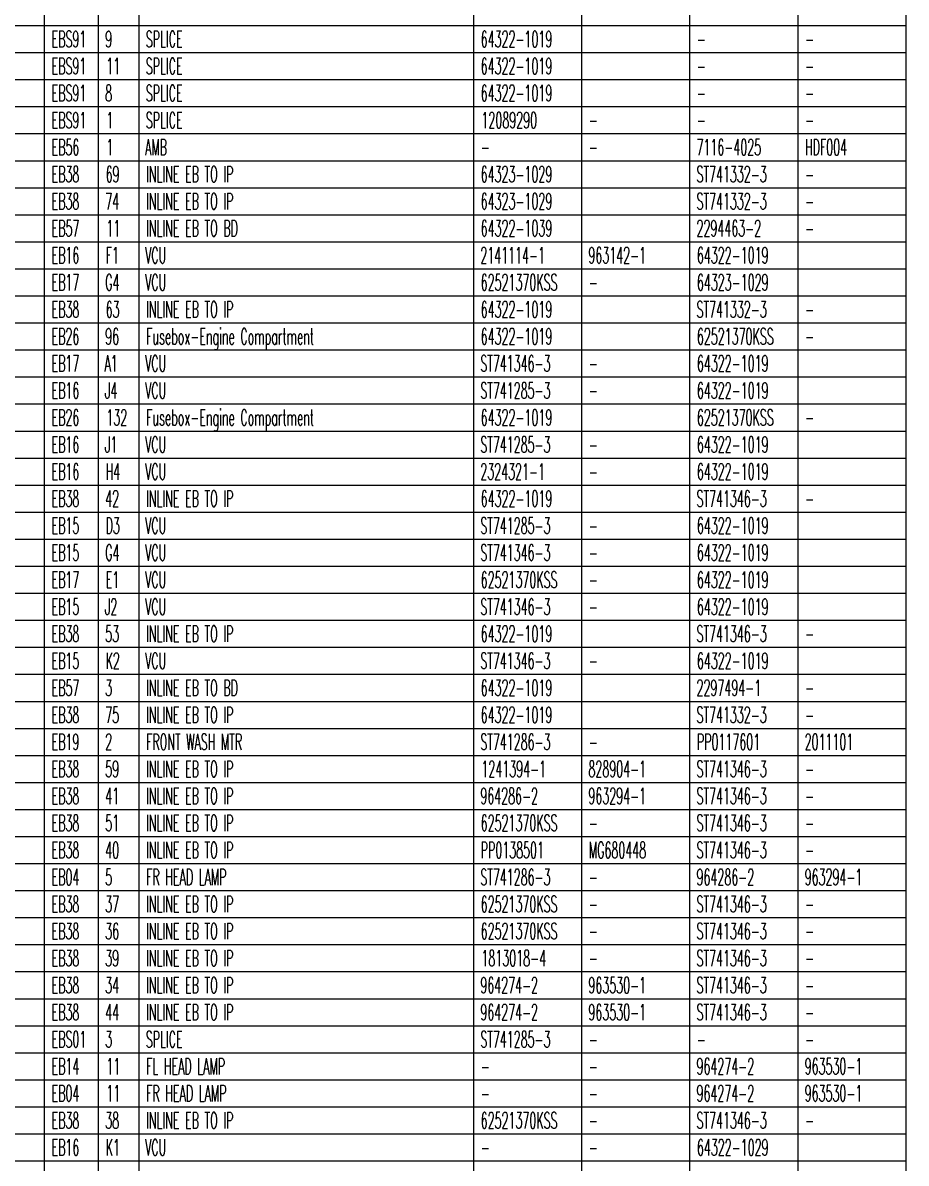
# Model space of a CAD drawing. Header units: inches. Extents: x 47316 to 59086, y 3141 to 11743.
# Drawn here: x 56021.4 to 56184.8, y 9877.5 to 10088.5 of the extents above; entities that cross this region are included whole.
import ezdxf

# ---------------------------------------------------------------- set-up
doc = ezdxf.new("R2010")
doc.units = ezdxf.units.IN
doc.header["$MEASUREMENT"] = 0
doc.styles.get("Standard").update_dxf_attribs({"font": ''})
doc.styles.get('Standard').set_extended_font_data('SimSun')

msp = doc.modelspace()

# ---------------------------------------------------------------- linework, layer by layer
at = {"color": 0, "linetype": 'Continuous', "lineweight": 15}
for p, q in [((56025.41, 9727.95), (56025.41, 10232.95)), ((56035.41, 9727.95), (56035.41, 10232.95)), ((56042.91, 9727.95), (56042.91, 10232.95)), ((56104.8, 9727.95), (56104.8, 10232.95)), ((56124.8, 9727.95), (56124.8, 10232.95)), ((56144.8, 9727.95), (56144.8, 10232.95)), ((56164.8, 9727.95), (56164.8, 10232.95)), ((56184.8, 9727.95), (56184.8, 10232.95)), ((55857.95, 10087.95), (56184.8, 10087.95)), ((55857.95, 10082.95), (56184.8, 10082.95)), ((55857.95, 10077.95), (56184.8, 10077.95)), ((55857.95, 10072.95), (56184.8, 10072.95)), ((55857.95, 10067.95), (56184.8, 10067.95)), ((55857.95, 10062.95), (56184.8, 10062.95)), ((55857.95, 10057.95), (56184.8, 10057.95)), ((55857.95, 10052.95), (56184.8, 10052.95)), ((55857.95, 10047.95), (56184.8, 10047.95)), ((55857.95, 10042.95), (56184.8, 10042.95)), ((55857.95, 10037.95), (56184.8, 10037.95)), ((55857.95, 10032.95), (56184.8, 10032.95)), ((55857.95, 10027.95), (56184.8, 10027.95)), ((55857.95, 10022.95), (56184.8, 10022.95)), ((55857.95, 10017.95), (56184.8, 10017.95)), ((55857.95, 10012.95), (56184.8, 10012.95)), ((55857.95, 10007.95), (56184.8, 10007.95)), ((55857.95, 10002.95), (56184.8, 10002.95)), ((55857.95, 9997.95), (56184.8, 9997.95)), ((55857.95, 9992.95), (56184.8, 9992.95)), ((55857.95, 9987.95), (56184.8, 9987.95)), ((55857.95, 9982.95), (56184.8, 9982.95)), ((55857.95, 9977.95), (56184.8, 9977.95)), ((55857.95, 9972.95), (56184.8, 9972.95)), ((55857.95, 9967.95), (56184.8, 9967.95)), ((55857.95, 9962.95), (56184.8, 9962.95)), ((55857.95, 9957.95), (56184.8, 9957.95)), ((55857.95, 9952.95), (56184.8, 9952.95)), ((55857.95, 9947.95), (56184.8, 9947.95)), ((55857.95, 9942.95), (56184.8, 9942.95)), ((55857.95, 9937.95), (56184.8, 9937.95)), ((55857.95, 9932.95), (56184.8, 9932.95)), ((55857.95, 9927.95), (56184.8, 9927.95)), ((55857.95, 9922.95), (56184.8, 9922.95)), ((55857.95, 9917.95), (56184.8, 9917.95)), ((55857.95, 9912.95), (56184.8, 9912.95)), ((55857.95, 9907.95), (56184.8, 9907.95)), ((55857.95, 9902.95), (56184.8, 9902.95)), ((55857.95, 9897.95), (56184.8, 9897.95)), ((55857.95, 9892.95), (56184.8, 9892.95)), ((55857.95, 9887.95), (56184.8, 9887.95)), ((55857.95, 9882.95), (56184.8, 9882.95)), ((55857.95, 9877.95), (56184.8, 9877.95))]:
    msp.add_line(p, q, dxfattribs=at)

# ---------------------------------------------------------------- texts
at = {"color": 7, "linetype": 'Continuous', "lineweight": 15, "char_height": 3, "attachment_point": 1}
for s, insert, width in [('\\Fromans.shx;\\W0.5000000000;\\T1.0000000000;\\o\\lEBS91', (56026.7, 10086.95), 7.1429), ('\\Fromans.shx;\\W0.5000000000;\\T1.0000000000;\\o\\l9', (56036.63, 10086.95), 1.4286), ('\\Fromans.shx;\\W0.5000000000;\\T1.0000000000;\\o\\lSPLICE', (56044.13, 10086.95), 7.5714), ('\\Fromans.shx;\\W0.5000000000;\\T1.0000000000;\\o\\l64322-1019', (56106.09, 10086.95), 14.7143), ('\\Fromans.shx;\\W0.5000000000;\\T1.0000000000;\\o\\l-', (56146.09, 10086.95), 1.8571), ('\\Fromans.shx;\\W0.5000000000;\\T1.0000000000;\\o\\l-', (56166.09, 10086.95), 1.8571), ('\\Fromans.shx;\\W0.5000000000;\\T1.0000000000;\\o\\lEBS91', (56026.7, 10081.95), 7.1429), ('\\Fromans.shx;\\W0.5000000000;\\T1.0000000000;\\o\\l11', (56036.84, 10081.95), 2.8571), ('\\Fromans.shx;\\W0.5000000000;\\T1.0000000000;\\o\\lSPLICE', (56044.13, 10081.95), 7.5714), ('\\Fromans.shx;\\W0.5000000000;\\T1.0000000000;\\o\\l64322-1019', (56106.09, 10081.95), 14.7143), ('\\Fromans.shx;\\W0.5000000000;\\T1.0000000000;\\o\\l-', (56146.09, 10081.95), 1.8571), ('\\Fromans.shx;\\W0.5000000000;\\T1.0000000000;\\o\\l-', (56166.09, 10081.95), 1.8571), ('\\Fromans.shx;\\W0.5000000000;\\T1.0000000000;\\o\\lEBS91', (56026.7, 10076.95), 7.1429), ('\\Fromans.shx;\\W0.5000000000;\\T1.0000000000;\\o\\l8', (56036.63, 10076.95), 1.4286), ('\\Fromans.shx;\\W0.5000000000;\\T1.0000000000;\\o\\lSPLICE', (56044.13, 10076.95), 7.5714), ('\\Fromans.shx;\\W0.5000000000;\\T1.0000000000;\\o\\l64322-1019', (56106.09, 10076.95), 14.7143), ('\\Fromans.shx;\\W0.5000000000;\\T1.0000000000;\\o\\l-', (56146.09, 10076.95), 1.8571), ('\\Fromans.shx;\\W0.5000000000;\\T1.0000000000;\\o\\l-', (56166.09, 10076.95), 1.8571), ('\\Fromans.shx;\\W0.5000000000;\\T1.0000000000;\\o\\lEBS91', (56026.7, 10071.95), 7.1429), ('\\Fromans.shx;\\W0.5000000000;\\T1.0000000000;\\o\\l1', (56036.84, 10071.95), 1.4286), ('\\Fromans.shx;\\W0.5000000000;\\T1.0000000000;\\o\\lSPLICE', (56044.13, 10071.95), 7.5714), ('\\Fromans.shx;\\W0.5000000000;\\T1.0000000000;\\o\\l12089290', (56106.23, 10071.95), 11.4286), ('\\Fromans.shx;\\W0.5000000000;\\T1.0000000000;\\o\\l-', (56126.09, 10071.95), 1.8571), ('\\Fromans.shx;\\W0.5000000000;\\T1.0000000000;\\o\\l-', (56146.09, 10071.95), 1.8571), ('\\Fromans.shx;\\W0.5000000000;\\T1.0000000000;\\o\\l-', (56166.09, 10071.95), 1.8571), ('\\Fromans.shx;\\W0.5000000000;\\T1.0000000000;\\o\\lEB56', (56026.7, 10066.95), 5.7143), ('\\Fromans.shx;\\W0.5000000000;\\T1.0000000000;\\o\\l1', (56036.84, 10066.95), 1.4286), ('\\Fromans.shx;\\W0.5000000000;\\T1.0000000000;\\o\\lAMB', (56043.99, 10066.95), 4.5), ('\\Fromans.shx;\\W0.5000000000;\\T1.0000000000;\\o\\l7116-4025', (56146.02, 10066.95), 13.2857), ('\\Fromans.shx;\\W0.5000000000;\\T1.0000000000;\\o\\lHDF004', (56166.09, 10066.95), 8.6429), ('\\Fromans.shx;\\W0.5000000000;\\T1.0000000000;\\o\\l-', (56106.09, 10066.95), 1.8571), ('\\Fromans.shx;\\W0.5000000000;\\T1.0000000000;\\o\\l-', (56126.09, 10066.95), 1.8571), ('\\Fromans.shx;\\W0.5000000000;\\T1.0000000000;\\o\\lEB38', (56026.7, 10061.95), 5.7143), ('\\Fromans.shx;\\W0.5000000000;\\T1.0000000000;\\o\\l69', (56036.7, 10061.95), 2.8571), ('\\Fromans.shx;\\W0.5000000000;\\T1.0000000000;\\o\\lINLINE EB TO IP', (56044.2, 10061.95), 19), ('\\Fromans.shx;\\W0.5000000000;\\T1.0000000000;\\o\\l64323-1029', (56106.09, 10061.95), 14.7143), ('\\Fromans.shx;\\W0.5000000000;\\T1.0000000000;\\o\\lST741332-3', (56146.02, 10061.95), 14.4286), ('\\Fromans.shx;\\W0.5000000000;\\T1.0000000000;\\o\\l-', (56166.09, 10061.95), 1.8571), ('\\Fromans.shx;\\W0.5000000000;\\T1.0000000000;\\o\\lEB38', (56026.7, 10056.95), 5.7143), ('\\Fromans.shx;\\W0.5000000000;\\T1.0000000000;\\o\\l74', (56036.63, 10056.95), 2.8571), ('\\Fromans.shx;\\W0.5000000000;\\T1.0000000000;\\o\\lINLINE EB TO IP', (56044.2, 10056.95), 19), ('\\Fromans.shx;\\W0.5000000000;\\T1.0000000000;\\o\\l64323-1029', (56106.09, 10056.95), 14.7143), ('\\Fromans.shx;\\W0.5000000000;\\T1.0000000000;\\o\\lST741332-3', (56146.02, 10056.95), 14.4286), ('\\Fromans.shx;\\W0.5000000000;\\T1.0000000000;\\o\\l-', (56166.09, 10056.95), 1.8571), ('\\Fromans.shx;\\W0.5000000000;\\T1.0000000000;\\o\\lEB57', (56026.7, 10051.95), 5.7143), ('\\Fromans.shx;\\W0.5000000000;\\T1.0000000000;\\o\\l11', (56036.84, 10051.95), 2.8571), ('\\Fromans.shx;\\W0.5000000000;\\T1.0000000000;\\o\\lINLINE EB TO BD', (56044.2, 10051.95), 19.9286), ('\\Fromans.shx;\\W0.5000000000;\\T1.0000000000;\\o\\l64322-1039', (56106.09, 10051.95), 14.7143), ('\\Fromans.shx;\\W0.5000000000;\\T1.0000000000;\\o\\l2294463-2', (56146.02, 10051.95), 13.2857), ('\\Fromans.shx;\\W0.5000000000;\\T1.0000000000;\\o\\l-', (56166.09, 10051.95), 1.8571), ('\\Fromans.shx;\\W0.5000000000;\\T1.0000000000;\\o\\lEB16', (56026.7, 10046.95), 5.7143), ('\\Fromans.shx;\\W0.5000000000;\\T1.0000000000;\\o\\lF1', (56036.7, 10046.95), 2.7143), ('\\Fromans.shx;\\W0.5000000000;\\T1.0000000000;\\o\\lVCU', (56043.99, 10046.95), 4.3571), ('\\Fromans.shx;\\W0.5000000000;\\T1.0000000000;\\o\\l2141114-1', (56106.02, 10046.95), 13.2857), ('\\Fromans.shx;\\W0.5000000000;\\T1.0000000000;\\o\\l963142-1', (56126.02, 10046.95), 11.8571), ('\\Fromans.shx;\\W0.5000000000;\\T1.0000000000;\\o\\l64322-1019', (56146.09, 10046.95), 14.7143), ('\\Fromans.shx;\\W0.5000000000;\\T1.0000000000;\\o\\lEB17', (56026.7, 10041.95), 5.7143), ('\\Fromans.shx;\\W0.5000000000;\\T1.0000000000;\\o\\lG4', (56036.63, 10041.95), 2.9286), ('\\Fromans.shx;\\W0.5000000000;\\T1.0000000000;\\o\\lVCU', (56043.99, 10041.95), 4.3571), ('\\Fromans.shx;\\W0.5000000000;\\T1.0000000000;\\o\\l62521370KSS', (56106.09, 10041.95), 15.7857), ('\\Fromans.shx;\\W0.5000000000;\\T1.0000000000;\\o\\l-', (56126.09, 10041.95), 1.8571), ('\\Fromans.shx;\\W0.5000000000;\\T1.0000000000;\\o\\l64323-1029', (56146.09, 10041.95), 14.7143), ('\\Fromans.shx;\\W0.5000000000;\\T1.0000000000;\\o\\lEB38', (56026.7, 10036.95), 5.7143), ('\\Fromans.shx;\\W0.5000000000;\\T1.0000000000;\\o\\l63', (56036.7, 10036.95), 2.8571), ('\\Fromans.shx;\\W0.5000000000;\\T1.0000000000;\\o\\lINLINE EB TO IP', (56044.2, 10036.95), 19), ('\\Fromans.shx;\\W0.5000000000;\\T1.0000000000;\\o\\l64322-1019', (56106.09, 10036.95), 14.7143), ('\\Fromans.shx;\\W0.5000000000;\\T1.0000000000;\\o\\lST741332-3', (56146.02, 10036.95), 14.4286), ('\\Fromans.shx;\\W0.5000000000;\\T1.0000000000;\\o\\l-', (56166.09, 10036.95), 1.8571), ('\\Fromans.shx;\\W0.5000000000;\\T1.0000000000;\\o\\lEB26', (56026.7, 10031.95), 5.7143), ('\\Fromans.shx;\\W0.5000000000;\\T1.0000000000;\\o\\l96', (56036.63, 10031.95), 2.8571), ('\\Fromans.shx;\\W0.5000000000;\\T1.0000000000;\\o\\lFusebox-Engine Compartment', (56044.2, 10031.95), 34.8571), ('\\Fromans.shx;\\W0.5000000000;\\T1.0000000000;\\o\\l64322-1019', (56106.09, 10031.95), 14.7143), ('\\Fromans.shx;\\W0.5000000000;\\T1.0000000000;\\o\\l62521370KSS', (56146.09, 10031.95), 15.7857), ('\\Fromans.shx;\\W0.5000000000;\\T1.0000000000;\\o\\l-', (56166.09, 10031.95), 1.8571), ('\\Fromans.shx;\\W0.5000000000;\\T1.0000000000;\\o\\lEB17', (56026.7, 10026.95), 5.7143), ('\\Fromans.shx;\\W0.5000000000;\\T1.0000000000;\\o\\lA1', (56036.49, 10026.95), 2.7143), ('\\Fromans.shx;\\W0.5000000000;\\T1.0000000000;\\o\\lVCU', (56043.99, 10026.95), 4.3571), ('\\Fromans.shx;\\W0.5000000000;\\T1.0000000000;\\o\\lST741346-3', (56106.02, 10026.95), 14.4286), ('\\Fromans.shx;\\W0.5000000000;\\T1.0000000000;\\o\\l64322-1019', (56146.09, 10026.95), 14.7143), ('\\Fromans.shx;\\W0.5000000000;\\T1.0000000000;\\o\\l-', (56126.09, 10026.95), 1.8571), ('\\Fromans.shx;\\W0.5000000000;\\T1.0000000000;\\o\\lEB16', (56026.7, 10021.95), 5.7143), ('\\Fromans.shx;\\W0.5000000000;\\T1.0000000000;\\o\\lJ4', (56036.56, 10021.95), 2.5714), ('\\Fromans.shx;\\W0.5000000000;\\T1.0000000000;\\o\\lVCU', (56043.99, 10021.95), 4.3571), ('\\Fromans.shx;\\W0.5000000000;\\T1.0000000000;\\o\\lST741285-3', (56106.02, 10021.95), 14.4286), ('\\Fromans.shx;\\W0.5000000000;\\T1.0000000000;\\o\\l64322-1019', (56146.09, 10021.95), 14.7143), ('\\Fromans.shx;\\W0.5000000000;\\T1.0000000000;\\o\\l-', (56126.09, 10021.95), 1.8571), ('\\Fromans.shx;\\W0.5000000000;\\T1.0000000000;\\o\\lFusebox-Engine Compartment', (56044.2, 10016.95), 34.8571), ('\\Fromans.shx;\\W0.5000000000;\\T1.0000000000;\\o\\lEB26', (56026.7, 10016.95), 5.7143), ('\\Fromans.shx;\\W0.5000000000;\\T1.0000000000;\\o\\l132', (56036.84, 10016.95), 4.2857), ('\\Fromans.shx;\\W0.5000000000;\\T1.0000000000;\\o\\l64322-1019', (56106.09, 10016.95), 14.7143), ('\\Fromans.shx;\\W0.5000000000;\\T1.0000000000;\\o\\l62521370KSS', (56146.09, 10016.95), 15.7857), ('\\Fromans.shx;\\W0.5000000000;\\T1.0000000000;\\o\\l-', (56166.09, 10016.95), 1.8571), ('\\Fromans.shx;\\W0.5000000000;\\T1.0000000000;\\o\\lEB16', (56026.7, 10011.95), 5.7143), ('\\Fromans.shx;\\W0.5000000000;\\T1.0000000000;\\o\\lJ1', (56036.56, 10011.95), 2.5714), ('\\Fromans.shx;\\W0.5000000000;\\T1.0000000000;\\o\\lVCU', (56043.99, 10011.95), 4.3571), ('\\Fromans.shx;\\W0.5000000000;\\T1.0000000000;\\o\\lST741285-3', (56106.02, 10011.95), 14.4286), ('\\Fromans.shx;\\W0.5000000000;\\T1.0000000000;\\o\\l64322-1019', (56146.09, 10011.95), 14.7143), ('\\Fromans.shx;\\W0.5000000000;\\T1.0000000000;\\o\\l-', (56126.09, 10011.95), 1.8571), ('\\Fromans.shx;\\W0.5000000000;\\T1.0000000000;\\o\\lEB16', (56026.7, 10006.95), 5.7143), ('\\Fromans.shx;\\W0.5000000000;\\T1.0000000000;\\o\\lH4', (56036.7, 10006.95), 3), ('\\Fromans.shx;\\W0.5000000000;\\T1.0000000000;\\o\\lVCU', (56043.99, 10006.95), 4.3571), ('\\Fromans.shx;\\W0.5000000000;\\T1.0000000000;\\o\\l2324321-1', (56106.02, 10006.95), 13.2857), ('\\Fromans.shx;\\W0.5000000000;\\T1.0000000000;\\o\\l64322-1019', (56146.09, 10006.95), 14.7143), ('\\Fromans.shx;\\W0.5000000000;\\T1.0000000000;\\o\\l-', (56126.09, 10006.95), 1.8571), ('\\Fromans.shx;\\W0.5000000000;\\T1.0000000000;\\o\\lEB38', (56026.7, 10001.95), 5.7143), ('\\Fromans.shx;\\W0.5000000000;\\T1.0000000000;\\o\\l42', (56036.63, 10001.95), 2.8571), ('\\Fromans.shx;\\W0.5000000000;\\T1.0000000000;\\o\\lINLINE EB TO IP', (56044.2, 10001.95), 19), ('\\Fromans.shx;\\W0.5000000000;\\T1.0000000000;\\o\\l64322-1019', (56106.09, 10001.95), 14.7143), ('\\Fromans.shx;\\W0.5000000000;\\T1.0000000000;\\o\\lST741346-3', (56146.02, 10001.95), 14.4286), ('\\Fromans.shx;\\W0.5000000000;\\T1.0000000000;\\o\\l-', (56166.09, 10001.95), 1.8571), ('\\Fromans.shx;\\W0.5000000000;\\T1.0000000000;\\o\\lEB15', (56026.7, 9996.95), 5.7143), ('\\Fromans.shx;\\W0.5000000000;\\T1.0000000000;\\o\\lD3', (56036.7, 9996.95), 2.9286), ('\\Fromans.shx;\\W0.5000000000;\\T1.0000000000;\\o\\lVCU', (56043.99, 9996.95), 4.3571), ('\\Fromans.shx;\\W0.5000000000;\\T1.0000000000;\\o\\lST741285-3', (56106.02, 9996.95), 14.4286), ('\\Fromans.shx;\\W0.5000000000;\\T1.0000000000;\\o\\l64322-1019', (56146.09, 9996.95), 14.7143), ('\\Fromans.shx;\\W0.5000000000;\\T1.0000000000;\\o\\l-', (56126.09, 9996.95), 1.8571), ('\\Fromans.shx;\\W0.5000000000;\\T1.0000000000;\\o\\lEB15', (56026.7, 9991.95), 5.7143), ('\\Fromans.shx;\\W0.5000000000;\\T1.0000000000;\\o\\lG4', (56036.63, 9991.95), 2.9286), ('\\Fromans.shx;\\W0.5000000000;\\T1.0000000000;\\o\\lVCU', (56043.99, 9991.95), 4.3571), ('\\Fromans.shx;\\W0.5000000000;\\T1.0000000000;\\o\\lST741346-3', (56106.02, 9991.95), 14.4286), ('\\Fromans.shx;\\W0.5000000000;\\T1.0000000000;\\o\\l64322-1019', (56146.09, 9991.95), 14.7143), ('\\Fromans.shx;\\W0.5000000000;\\T1.0000000000;\\o\\l-', (56126.09, 9991.95), 1.8571), ('\\Fromans.shx;\\W0.5000000000;\\T1.0000000000;\\o\\lEB17', (56026.7, 9986.95), 5.7143), ('\\Fromans.shx;\\W0.5000000000;\\T1.0000000000;\\o\\lE1', (56036.7, 9986.95), 2.7857), ('\\Fromans.shx;\\W0.5000000000;\\T1.0000000000;\\o\\lVCU', (56043.99, 9986.95), 4.3571), ('\\Fromans.shx;\\W0.5000000000;\\T1.0000000000;\\o\\l62521370KSS', (56106.09, 9986.95), 15.7857), ('\\Fromans.shx;\\W0.5000000000;\\T1.0000000000;\\o\\l64322-1019', (56146.09, 9986.95), 14.7143), ('\\Fromans.shx;\\W0.5000000000;\\T1.0000000000;\\o\\l-', (56126.09, 9986.95), 1.8571), ('\\Fromans.shx;\\W0.5000000000;\\T1.0000000000;\\o\\lEB15', (56026.7, 9981.95), 5.7143), ('\\Fromans.shx;\\W0.5000000000;\\T1.0000000000;\\o\\lJ2', (56036.56, 9981.95), 2.5714), ('\\Fromans.shx;\\W0.5000000000;\\T1.0000000000;\\o\\lVCU', (56043.99, 9981.95), 4.3571), ('\\Fromans.shx;\\W0.5000000000;\\T1.0000000000;\\o\\lST741346-3', (56106.02, 9981.95), 14.4286), ('\\Fromans.shx;\\W0.5000000000;\\T1.0000000000;\\o\\l64322-1019', (56146.09, 9981.95), 14.7143), ('\\Fromans.shx;\\W0.5000000000;\\T1.0000000000;\\o\\l-', (56126.09, 9981.95), 1.8571), ('\\Fromans.shx;\\W0.5000000000;\\T1.0000000000;\\o\\lEB38', (56026.7, 9976.95), 5.7143), ('\\Fromans.shx;\\W0.5000000000;\\T1.0000000000;\\o\\l53', (56036.63, 9976.95), 2.8571), ('\\Fromans.shx;\\W0.5000000000;\\T1.0000000000;\\o\\lINLINE EB TO IP', (56044.2, 9976.95), 19), ('\\Fromans.shx;\\W0.5000000000;\\T1.0000000000;\\o\\l64322-1019', (56106.09, 9976.95), 14.7143), ('\\Fromans.shx;\\W0.5000000000;\\T1.0000000000;\\o\\lST741346-3', (56146.02, 9976.95), 14.4286), ('\\Fromans.shx;\\W0.5000000000;\\T1.0000000000;\\o\\l-', (56166.09, 9976.95), 1.8571), ('\\Fromans.shx;\\W0.5000000000;\\T1.0000000000;\\o\\lEB15', (56026.7, 9971.95), 5.7143), ('\\Fromans.shx;\\W0.5000000000;\\T1.0000000000;\\o\\lK2', (56036.7, 9971.95), 2.9286), ('\\Fromans.shx;\\W0.5000000000;\\T1.0000000000;\\o\\lVCU', (56043.99, 9971.95), 4.3571), ('\\Fromans.shx;\\W0.5000000000;\\T1.0000000000;\\o\\lST741346-3', (56106.02, 9971.95), 14.4286), ('\\Fromans.shx;\\W0.5000000000;\\T1.0000000000;\\o\\l64322-1019', (56146.09, 9971.95), 14.7143), ('\\Fromans.shx;\\W0.5000000000;\\T1.0000000000;\\o\\l-', (56126.09, 9971.95), 1.8571), ('\\Fromans.shx;\\W0.5000000000;\\T1.0000000000;\\o\\lEB57', (56026.7, 9966.95), 5.7143), ('\\Fromans.shx;\\W0.5000000000;\\T1.0000000000;\\o\\l3', (56036.63, 9966.95), 1.4286), ('\\Fromans.shx;\\W0.5000000000;\\T1.0000000000;\\o\\lINLINE EB TO BD', (56044.2, 9966.95), 19.9286), ('\\Fromans.shx;\\W0.5000000000;\\T1.0000000000;\\o\\l64322-1019', (56106.09, 9966.95), 14.7143), ('\\Fromans.shx;\\W0.5000000000;\\T1.0000000000;\\o\\l2297494-1', (56146.02, 9966.95), 13.2857), ('\\Fromans.shx;\\W0.5000000000;\\T1.0000000000;\\o\\l-', (56166.09, 9966.95), 1.8571), ('\\Fromans.shx;\\W0.5000000000;\\T1.0000000000;\\o\\lEB38', (56026.7, 9961.95), 5.7143), ('\\Fromans.shx;\\W0.5000000000;\\T1.0000000000;\\o\\l75', (56036.63, 9961.95), 2.8571), ('\\Fromans.shx;\\W0.5000000000;\\T1.0000000000;\\o\\lINLINE EB TO IP', (56044.2, 9961.95), 19), ('\\Fromans.shx;\\W0.5000000000;\\T1.0000000000;\\o\\l64322-1019', (56106.09, 9961.95), 14.7143), ('\\Fromans.shx;\\W0.5000000000;\\T1.0000000000;\\o\\lST741332-3', (56146.02, 9961.95), 14.4286), ('\\Fromans.shx;\\W0.5000000000;\\T1.0000000000;\\o\\l-', (56166.09, 9961.95), 1.8571), ('\\Fromans.shx;\\W0.5000000000;\\T1.0000000000;\\o\\lEB19', (56026.7, 9956.95), 5.7143), ('\\Fromans.shx;\\W0.5000000000;\\T1.0000000000;\\o\\l2', (56036.63, 9956.95), 1.4286), ('\\Fromans.shx;\\W0.5000000000;\\T1.0000000000;\\o\\lFRONT WASH MTR', (56044.2, 9956.95), 20.4286), ('\\Fromans.shx;\\W0.5000000000;\\T1.0000000000;\\o\\lST741286-3', (56106.02, 9956.95), 14.4286), ('\\Fromans.shx;\\W0.5000000000;\\T1.0000000000;\\o\\lPP0117601', (56146.09, 9956.95), 13), ('\\Fromans.shx;\\W0.5000000000;\\T1.0000000000;\\o\\l2011101', (56166.02, 9956.95), 10), ('\\Fromans.shx;\\W0.5000000000;\\T1.0000000000;\\o\\l-', (56126.09, 9956.95), 1.8571), ('\\Fromans.shx;\\W0.5000000000;\\T1.0000000000;\\o\\lEB38', (56026.7, 9951.95), 5.7143), ('\\Fromans.shx;\\W0.5000000000;\\T1.0000000000;\\o\\l59', (56036.63, 9951.95), 2.8571), ('\\Fromans.shx;\\W0.5000000000;\\T1.0000000000;\\o\\lINLINE EB TO IP', (56044.2, 9951.95), 19), ('\\Fromans.shx;\\W0.5000000000;\\T1.0000000000;\\o\\l1241394-1', (56106.23, 9951.95), 13.2857), ('\\Fromans.shx;\\W0.5000000000;\\T1.0000000000;\\o\\l828904-1', (56126.02, 9951.95), 11.8571), ('\\Fromans.shx;\\W0.5000000000;\\T1.0000000000;\\o\\lST741346-3', (56146.02, 9951.95), 14.4286), ('\\Fromans.shx;\\W0.5000000000;\\T1.0000000000;\\o\\l-', (56166.09, 9951.95), 1.8571), ('\\Fromans.shx;\\W0.5000000000;\\T1.0000000000;\\o\\lEB38', (56026.7, 9946.95), 5.7143), ('\\Fromans.shx;\\W0.5000000000;\\T1.0000000000;\\o\\l41', (56036.63, 9946.95), 2.8571), ('\\Fromans.shx;\\W0.5000000000;\\T1.0000000000;\\o\\lINLINE EB TO IP', (56044.2, 9946.95), 19), ('\\Fromans.shx;\\W0.5000000000;\\T1.0000000000;\\o\\l964286-2', (56106.02, 9946.95), 11.8571), ('\\Fromans.shx;\\W0.5000000000;\\T1.0000000000;\\o\\l963294-1', (56126.02, 9946.95), 11.8571), ('\\Fromans.shx;\\W0.5000000000;\\T1.0000000000;\\o\\lST741346-3', (56146.02, 9946.95), 14.4286), ('\\Fromans.shx;\\W0.5000000000;\\T1.0000000000;\\o\\l-', (56166.09, 9946.95), 1.8571), ('\\Fromans.shx;\\W0.5000000000;\\T1.0000000000;\\o\\lEB38', (56026.7, 9941.95), 5.7143), ('\\Fromans.shx;\\W0.5000000000;\\T1.0000000000;\\o\\l51', (56036.63, 9941.95), 2.8571), ('\\Fromans.shx;\\W0.5000000000;\\T1.0000000000;\\o\\lINLINE EB TO IP', (56044.2, 9941.95), 19), ('\\Fromans.shx;\\W0.5000000000;\\T1.0000000000;\\o\\l62521370KSS', (56106.09, 9941.95), 15.7857), ('\\Fromans.shx;\\W0.5000000000;\\T1.0000000000;\\o\\lST741346-3', (56146.02, 9941.95), 14.4286), ('\\Fromans.shx;\\W0.5000000000;\\T1.0000000000;\\o\\l-', (56126.09, 9941.95), 1.8571), ('\\Fromans.shx;\\W0.5000000000;\\T1.0000000000;\\o\\l-', (56166.09, 9941.95), 1.8571), ('\\Fromans.shx;\\W0.5000000000;\\T1.0000000000;\\o\\lEB38', (56026.7, 9936.95), 5.7143), ('\\Fromans.shx;\\W0.5000000000;\\T1.0000000000;\\o\\l40', (56036.63, 9936.95), 2.8571), ('\\Fromans.shx;\\W0.5000000000;\\T1.0000000000;\\o\\lINLINE EB TO IP', (56044.2, 9936.95), 19), ('\\Fromans.shx;\\W0.5000000000;\\T1.0000000000;\\o\\lPP0138501', (56106.09, 9936.95), 13), ('\\Fromans.shx;\\W0.5000000000;\\T1.0000000000;\\o\\lMG680448', (56126.09, 9936.95), 11.7857), ('\\Fromans.shx;\\W0.5000000000;\\T1.0000000000;\\o\\lST741346-3', (56146.02, 9936.95), 14.4286), ('\\Fromans.shx;\\W0.5000000000;\\T1.0000000000;\\o\\l-', (56166.09, 9936.95), 1.8571), ('\\Fromans.shx;\\W0.5000000000;\\T1.0000000000;\\o\\lEB04', (56026.7, 9931.95), 5.7143), ('\\Fromans.shx;\\W0.5000000000;\\T1.0000000000;\\o\\l5', (56036.63, 9931.95), 1.4286), ('\\Fromans.shx;\\W0.5000000000;\\T1.0000000000;\\o\\lFR HEAD LAMP', (56044.2, 9931.95), 17.2143), ('\\Fromans.shx;\\W0.5000000000;\\T1.0000000000;\\o\\lST741286-3', (56106.02, 9931.95), 14.4286), ('\\Fromans.shx;\\W0.5000000000;\\T1.0000000000;\\o\\l964286-2', (56146.02, 9931.95), 11.8571), ('\\Fromans.shx;\\W0.5000000000;\\T1.0000000000;\\o\\l963294-1', (56166.02, 9931.95), 11.8571), ('\\Fromans.shx;\\W0.5000000000;\\T1.0000000000;\\o\\l-', (56126.09, 9931.95), 1.8571), ('\\Fromans.shx;\\W0.5000000000;\\T1.0000000000;\\o\\lEB38', (56026.7, 9926.95), 5.7143), ('\\Fromans.shx;\\W0.5000000000;\\T1.0000000000;\\o\\l37', (56036.63, 9926.95), 2.8571), ('\\Fromans.shx;\\W0.5000000000;\\T1.0000000000;\\o\\lINLINE EB TO IP', (56044.2, 9926.95), 19), ('\\Fromans.shx;\\W0.5000000000;\\T1.0000000000;\\o\\l62521370KSS', (56106.09, 9926.95), 15.7857), ('\\Fromans.shx;\\W0.5000000000;\\T1.0000000000;\\o\\lST741346-3', (56146.02, 9926.95), 14.4286), ('\\Fromans.shx;\\W0.5000000000;\\T1.0000000000;\\o\\l-', (56126.09, 9926.95), 1.8571), ('\\Fromans.shx;\\W0.5000000000;\\T1.0000000000;\\o\\l-', (56166.09, 9926.95), 1.8571), ('\\Fromans.shx;\\W0.5000000000;\\T1.0000000000;\\o\\lEB38', (56026.7, 9921.95), 5.7143), ('\\Fromans.shx;\\W0.5000000000;\\T1.0000000000;\\o\\l36', (56036.63, 9921.95), 2.8571), ('\\Fromans.shx;\\W0.5000000000;\\T1.0000000000;\\o\\lINLINE EB TO IP', (56044.2, 9921.95), 19), ('\\Fromans.shx;\\W0.5000000000;\\T1.0000000000;\\o\\l62521370KSS', (56106.09, 9921.95), 15.7857), ('\\Fromans.shx;\\W0.5000000000;\\T1.0000000000;\\o\\l-', (56126.09, 9921.95), 1.8571), ('\\Fromans.shx;\\W0.5000000000;\\T1.0000000000;\\o\\lST741346-3', (56146.02, 9921.95), 14.4286), ('\\Fromans.shx;\\W0.5000000000;\\T1.0000000000;\\o\\l-', (56166.09, 9921.95), 1.8571), ('\\Fromans.shx;\\W0.5000000000;\\T1.0000000000;\\o\\lEB38', (56026.7, 9916.95), 5.7143), ('\\Fromans.shx;\\W0.5000000000;\\T1.0000000000;\\o\\l39', (56036.63, 9916.95), 2.8571), ('\\Fromans.shx;\\W0.5000000000;\\T1.0000000000;\\o\\lINLINE EB TO IP', (56044.2, 9916.95), 19), ('\\Fromans.shx;\\W0.5000000000;\\T1.0000000000;\\o\\l1813018-4', (56106.23, 9916.95), 13.2857), ('\\Fromans.shx;\\W0.5000000000;\\T1.0000000000;\\o\\lST741346-3', (56146.02, 9916.95), 14.4286), ('\\Fromans.shx;\\W0.5000000000;\\T1.0000000000;\\o\\l-', (56126.09, 9916.95), 1.8571), ('\\Fromans.shx;\\W0.5000000000;\\T1.0000000000;\\o\\l-', (56166.09, 9916.95), 1.8571), ('\\Fromans.shx;\\W0.5000000000;\\T1.0000000000;\\o\\lEB38', (56026.7, 9911.95), 5.7143), ('\\Fromans.shx;\\W0.5000000000;\\T1.0000000000;\\o\\l34', (56036.63, 9911.95), 2.8571), ('\\Fromans.shx;\\W0.5000000000;\\T1.0000000000;\\o\\lINLINE EB TO IP', (56044.2, 9911.95), 19), ('\\Fromans.shx;\\W0.5000000000;\\T1.0000000000;\\o\\l964274-2', (56106.02, 9911.95), 11.8571), ('\\Fromans.shx;\\W0.5000000000;\\T1.0000000000;\\o\\l963530-1', (56126.02, 9911.95), 11.8571), ('\\Fromans.shx;\\W0.5000000000;\\T1.0000000000;\\o\\lST741346-3', (56146.02, 9911.95), 14.4286), ('\\Fromans.shx;\\W0.5000000000;\\T1.0000000000;\\o\\l-', (56166.09, 9911.95), 1.8571), ('\\Fromans.shx;\\W0.5000000000;\\T1.0000000000;\\o\\lEB38', (56026.7, 9906.95), 5.7143), ('\\Fromans.shx;\\W0.5000000000;\\T1.0000000000;\\o\\l44', (56036.63, 9906.95), 2.8571), ('\\Fromans.shx;\\W0.5000000000;\\T1.0000000000;\\o\\lINLINE EB TO IP', (56044.2, 9906.95), 19), ('\\Fromans.shx;\\W0.5000000000;\\T1.0000000000;\\o\\l964274-2', (56106.02, 9906.95), 11.8571), ('\\Fromans.shx;\\W0.5000000000;\\T1.0000000000;\\o\\l963530-1', (56126.02, 9906.95), 11.8571), ('\\Fromans.shx;\\W0.5000000000;\\T1.0000000000;\\o\\lST741346-3', (56146.02, 9906.95), 14.4286), ('\\Fromans.shx;\\W0.5000000000;\\T1.0000000000;\\o\\l-', (56166.09, 9906.95), 1.8571), ('\\Fromans.shx;\\W0.5000000000;\\T1.0000000000;\\o\\lEBS01', (56026.7, 9901.95), 7.1429), ('\\Fromans.shx;\\W0.5000000000;\\T1.0000000000;\\o\\l3', (56036.63, 9901.95), 1.4286), ('\\Fromans.shx;\\W0.5000000000;\\T1.0000000000;\\o\\lSPLICE', (56044.13, 9901.95), 7.5714), ('\\Fromans.shx;\\W0.5000000000;\\T1.0000000000;\\o\\lST741285-3', (56106.02, 9901.95), 14.4286), ('\\Fromans.shx;\\W0.5000000000;\\T1.0000000000;\\o\\l-', (56126.09, 9901.95), 1.8571), ('\\Fromans.shx;\\W0.5000000000;\\T1.0000000000;\\o\\l-', (56146.09, 9901.95), 1.8571), ('\\Fromans.shx;\\W0.5000000000;\\T1.0000000000;\\o\\l-', (56166.09, 9901.95), 1.8571), ('\\Fromans.shx;\\W0.5000000000;\\T1.0000000000;\\o\\lEB14', (56026.7, 9896.95), 5.7143), ('\\Fromans.shx;\\W0.5000000000;\\T1.0000000000;\\o\\l11', (56036.84, 9896.95), 2.8571), ('\\Fromans.shx;\\W0.5000000000;\\T1.0000000000;\\o\\lFL HEAD LAMP', (56044.2, 9896.95), 16.9286), ('\\Fromans.shx;\\W0.5000000000;\\T1.0000000000;\\o\\l964274-2', (56146.02, 9896.95), 11.8571), ('\\Fromans.shx;\\W0.5000000000;\\T1.0000000000;\\o\\l963530-1', (56166.02, 9896.95), 11.8571), ('\\Fromans.shx;\\W0.5000000000;\\T1.0000000000;\\o\\l-', (56106.09, 9896.95), 1.8571), ('\\Fromans.shx;\\W0.5000000000;\\T1.0000000000;\\o\\l-', (56126.09, 9896.95), 1.8571), ('\\Fromans.shx;\\W0.5000000000;\\T1.0000000000;\\o\\lEB04', (56026.7, 9891.95), 5.7143), ('\\Fromans.shx;\\W0.5000000000;\\T1.0000000000;\\o\\l11', (56036.84, 9891.95), 2.8571), ('\\Fromans.shx;\\W0.5000000000;\\T1.0000000000;\\o\\lFR HEAD LAMP', (56044.2, 9891.95), 17.2143), ('\\Fromans.shx;\\W0.5000000000;\\T1.0000000000;\\o\\l964274-2', (56146.02, 9891.95), 11.8571), ('\\Fromans.shx;\\W0.5000000000;\\T1.0000000000;\\o\\l963530-1', (56166.02, 9891.95), 11.8571), ('\\Fromans.shx;\\W0.5000000000;\\T1.0000000000;\\o\\l-', (56106.09, 9891.95), 1.8571), ('\\Fromans.shx;\\W0.5000000000;\\T1.0000000000;\\o\\l-', (56126.09, 9891.95), 1.8571), ('\\Fromans.shx;\\W0.5000000000;\\T1.0000000000;\\o\\lEB38', (56026.7, 9886.95), 5.7143), ('\\Fromans.shx;\\W0.5000000000;\\T1.0000000000;\\o\\l38', (56036.63, 9886.95), 2.8571), ('\\Fromans.shx;\\W0.5000000000;\\T1.0000000000;\\o\\lINLINE EB TO IP', (56044.2, 9886.95), 19), ('\\Fromans.shx;\\W0.5000000000;\\T1.0000000000;\\o\\l62521370KSS', (56106.09, 9886.95), 15.7857), ('\\Fromans.shx;\\W0.5000000000;\\T1.0000000000;\\o\\lST741346-3', (56146.02, 9886.95), 14.4286), ('\\Fromans.shx;\\W0.5000000000;\\T1.0000000000;\\o\\l-', (56126.09, 9886.95), 1.8571), ('\\Fromans.shx;\\W0.5000000000;\\T1.0000000000;\\o\\l-', (56166.09, 9886.95), 1.8571), ('\\Fromans.shx;\\W0.5000000000;\\T1.0000000000;\\o\\lEB16', (56026.7, 9881.95), 5.7143), ('\\Fromans.shx;\\W0.5000000000;\\T1.0000000000;\\o\\lK1', (56036.7, 9881.95), 2.9286), ('\\Fromans.shx;\\W0.5000000000;\\T1.0000000000;\\o\\lVCU', (56043.99, 9881.95), 4.3571), ('\\Fromans.shx;\\W0.5000000000;\\T1.0000000000;\\o\\l-', (56106.09, 9881.95), 1.8571), ('\\Fromans.shx;\\W0.5000000000;\\T1.0000000000;\\o\\l-', (56126.09, 9881.95), 1.8571), ('\\Fromans.shx;\\W0.5000000000;\\T1.0000000000;\\o\\l64322-1029', (56146.09, 9881.95), 14.7143)]:
    msp.add_mtext(s, dxfattribs=dict(at, insert=insert, width=width))

doc.saveas('drawing.dxf')
